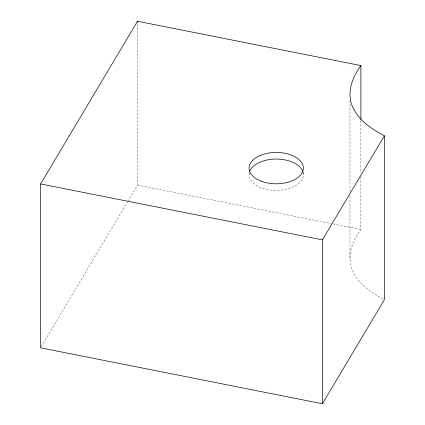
<?xml version="1.0" encoding="UTF-8"?>
<svg xmlns="http://www.w3.org/2000/svg" width="425" height="425" viewBox="0 0 425 425"><rect width="100%" height="100%" fill="white"/><g stroke="black" fill="none" stroke-linecap="round" stroke-linejoin="round"><path stroke-width="0.32" stroke-dasharray="2.12 1.59" d="M383.313 299.104C370.255 292.103 356.793 282.731 351.592 268.196C347.023 254.702 352.925 240.391 360.883 229.458L360.883 177.044M41.294 346.699L127.394 202.077M127.734 201.508L137.488 185.125L137.488 22.578M137.488 185.125L331.054 223.539M332.961 223.917L360.883 229.458M360.883 120.652L360.883 173.065M349.972 100.624L349.972 192.185M349.972 196.164L349.972 259.192M303.354 172.029L303.354 174.011M249.098 172.146L249.098 175.451M303.094 172.449A27.157 15.677 0 0 1 277.498 190.389A27.157 15.677 0 0 1 249.108 173.91"/><path stroke-width="0.64" d="M360.883 65.583C352.925 76.511 347.023 90.828 351.592 104.322C356.947 119.266 370.961 128.685 384.381 135.819L384.381 299.694L322.426 403.75L40.619 347.825L40.619 183.951L137.488 21.25L360.883 65.583L360.883 119.324M322.426 403.75L322.426 239.875L384.381 135.819M40.619 183.951L322.426 239.875M137.488 21.25L137.488 22.578M249.857 170.988A27.157 15.677 0 0 1 276.133 159.051A27.157 15.677 0 0 1 302.552 170.882M261.439 181.273A27.157 15.677 0 0 0 303.344 168.943A27.157 15.677 0 0 0 263.898 154.153A27.157 15.677 0 0 0 261.439 181.273"/></g></svg>
